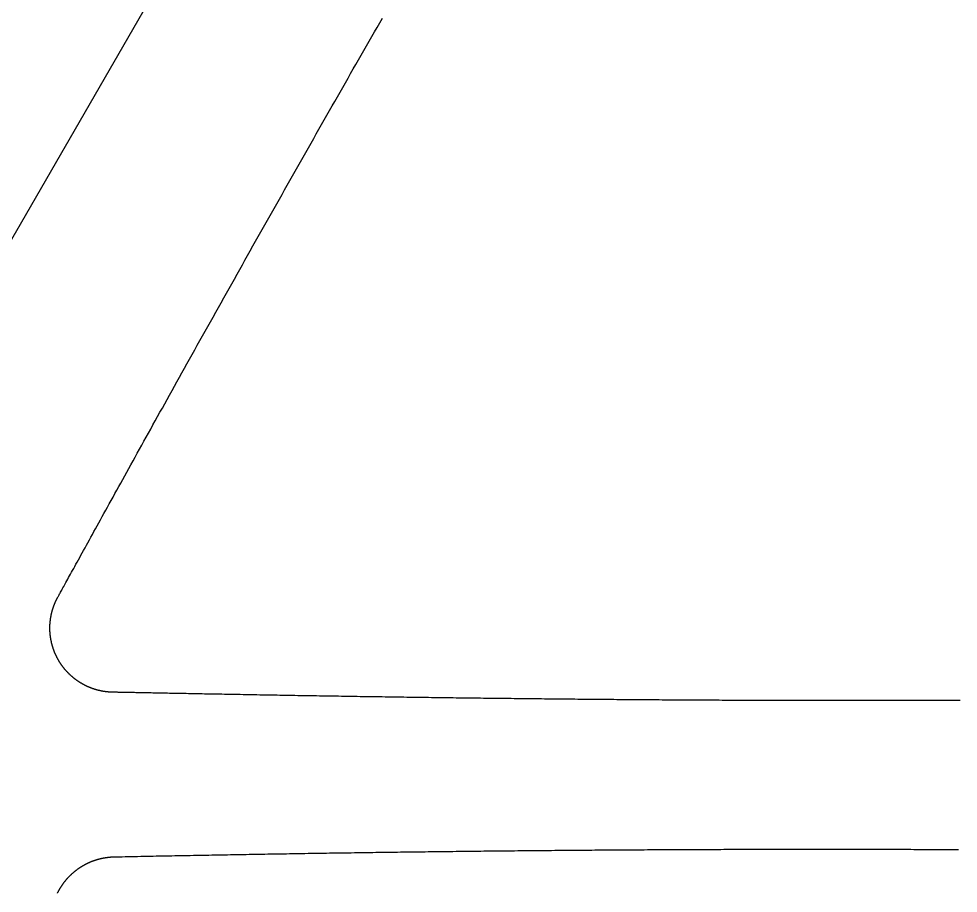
# Model space of a CAD drawing. Extents: x -3 to 136, y 0 to 121.
# Drawn here: x 18.81 to 35.45, y 29.76 to 45.25 of the extents above; entities that cross this region are included whole.
import ezdxf

# ---------------------------------------------------------------- set-up
doc = ezdxf.new("R2010")
doc.units = 0
doc.layers.get('0').update_dxf_attribs({"linetype": 'CONTINUOUS'})

msp = doc.modelspace()

# ---------------------------------------------------------------- linework, layer by layer
msp.add_lwpolyline([(69.26408, 119.9689, 0.57735027), (64.06792, 119.9689), (-2.59808, 4.5, 0.57735027), (0, 0), (133.332, 0, 0.57735027), (135.93008, 4.5)], format="xyb", close=True)
for points in [[(19.5003, 35.0056, 0), (19.5049, 35.0138, 0), (19.5102, 35.0234, 0), (19.5162, 35.0342, 0), (19.5229, 35.0464, 0), (19.5304, 35.0599, 0), (19.5385, 35.0746, 0), (19.5474, 35.0907, 0), (19.5569, 35.108, 0), (19.5672, 35.1266, 0), (19.5781, 35.1465, 0), (19.5897, 35.1675, 0), (19.602, 35.1898, 0), (19.615, 35.2134, 0), (19.6286, 35.2381, 0), (19.6429, 35.264, 0), (19.6578, 35.2911, 0), (19.6733, 35.3194, 0), (19.6895, 35.3488, 0), (19.7064, 35.3794, 0), (19.7238, 35.4111, 0), (19.7419, 35.4439, 0), (19.7606, 35.4779, 0), (19.7799, 35.513, 0), (19.7998, 35.5491, 0), (19.8203, 35.5864, 0), (19.8414, 35.6247, 0), (19.8631, 35.6641, 0), (19.8854, 35.7045, 0), (19.9082, 35.746, 0), (19.9316, 35.7884, 0), (19.9556, 35.8319, 0), (19.9801, 35.8765, 0), (20.0052, 35.922, 0), (20.0308, 35.9684, 0), (20.0569, 36.0159, 0), (20.0836, 36.0643, 0), (20.1108, 36.1137, 0), (20.1386, 36.164, 0), (20.1668, 36.2152, 0), (20.1956, 36.2674, 0), (20.2249, 36.3204, 0), (20.2546, 36.3744, 0), (20.2849, 36.4292, 0), (20.3156, 36.4849, 0), (20.3469, 36.5415, 0), (20.3786, 36.5989, 0), (20.4107, 36.6571, 0), (20.4434, 36.7162, 0), (20.4765, 36.7761, 0), (20.51, 36.8368, 0), (20.544, 36.8982, 0), (20.5784, 36.9605, 0), (20.6133, 37.0236, 0), (20.6486, 37.0874, 0), (20.6843, 37.1519, 0), (20.7204, 37.2172, 0), (20.757, 37.2832, 0), (20.7939, 37.3499, 0), (20.8312, 37.4174, 0), (20.869, 37.4855, 0), (20.9071, 37.5543, 0), (20.9456, 37.6238, 0), (20.9845, 37.6939, 0), (21.0237, 37.7647, 0), (21.0634, 37.8362, 0), (21.1033, 37.9082, 0), (21.1437, 37.9809, 0), (21.1843, 38.0542, 0), (21.2253, 38.128, 0), (21.2667, 38.2025, 0), (21.3084, 38.2775, 0), (21.3504, 38.3531, 0), (21.3927, 38.4292, 0), (21.4353, 38.5059, 0), (21.4783, 38.5831, 0), (21.5215, 38.6608, 0), (21.565, 38.739, 0), (21.6088, 38.8177, 0), (21.6529, 38.8969, 0), (21.6973, 38.9765, 0), (21.742, 39.0567, 0), (21.7869, 39.1372, 0), (21.832, 39.2182, 0), (21.8775, 39.2997, 0), (21.9231, 39.3815, 0), (21.9691, 39.4638, 0), (22.0152, 39.5464, 0), (22.0616, 39.6295, 0), (22.1082, 39.7129, 0), (22.155, 39.7966, 0), (22.202, 39.8807, 0), (22.2493, 39.9651, 0), (22.2965, 40.0495, 0), (22.3437, 40.1339, 0), (22.3909, 40.2181, 0), (22.438, 40.3023, 0), (22.4852, 40.3863, 0), (22.5323, 40.4704, 0), (22.5793, 40.5543, 0), (22.6264, 40.6382, 0), (22.6735, 40.722, 0), (22.7205, 40.8057, 0), (22.7675, 40.8894, 0), (22.8145, 40.973, 0), (22.8614, 41.0565, 0), (22.9084, 41.14, 0), (22.9553, 41.2234, 0), (23.0022, 41.3067, 0), (23.0491, 41.39, 0), (23.096, 41.4733, 0), (23.1429, 41.5564, 0), (23.1898, 41.6395, 0), (23.2366, 41.7226, 0), (23.2834, 41.8056, 0), (23.3303, 41.8886, 0), (23.3771, 41.9715, 0), (23.4239, 42.0543, 0), (23.4707, 42.1371, 0), (23.5175, 42.2199, 0), (23.5643, 42.3026, 0), (23.6111, 42.3852, 0), (23.6578, 42.4679, 0), (23.7046, 42.5504, 0), (23.7514, 42.633, 0), (23.7981, 42.7155, 0), (23.8449, 42.7979, 0), (23.8916, 42.8803, 0), (23.9384, 42.9627, 0), (23.9851, 43.0451, 0), (24.0319, 43.1274, 0), (24.0786, 43.2096, 0), (24.1254, 43.2919, 0), (24.1721, 43.3741, 0), (24.2189, 43.4563, 0), (24.2657, 43.5384, 0), (24.3124, 43.6206, 0), (24.3592, 43.7027, 0), (24.406, 43.7847, 0), (24.4528, 43.8668, 0), (24.4996, 43.9488, 0), (24.5464, 44.0308, 0), (24.5932, 44.1128, 0), (24.64, 44.1948, 0), (24.6868, 44.2768, 0), (24.7337, 44.3587, 0), (24.7805, 44.4406, 0), (24.8274, 44.5225, 0), (24.8742, 44.6044, 0), (24.9211, 44.6863, 0), (24.968, 44.7682, 0), (25.015, 44.8501, 0), (25.0619, 44.9319, 0), (25.1088, 45.0138, 0), (25.1558, 45.0956, 0), (25.2028, 45.1775, 0), (25.2498, 45.2593, 0)], [(20.474, 33.3192, 0), (20.4687, 33.3193, 0), (20.4635, 33.3194, 0), (20.4582, 33.3196, 0), (20.453, 33.3197, 0), (20.4477, 33.3199, 0), (20.4425, 33.3201, 0), (20.4373, 33.3204, 0), (20.432, 33.3206, 0), (20.4268, 33.3209, 0), (20.4216, 33.3212, 0), (20.4163, 33.3216, 0), (20.4111, 33.3219, 0), (20.4059, 33.3223, 0), (20.4007, 33.3227, 0), (20.3954, 33.3231, 0), (20.3902, 33.3236, 0), (20.385, 33.3241, 0), (20.3798, 33.3246, 0), (20.3746, 33.3251, 0), (20.3694, 33.3257, 0), (20.3642, 33.3263, 0), (20.359, 33.3269, 0), (20.3538, 33.3275, 0), (20.3486, 33.3281, 0), (20.3434, 33.3288, 0), (20.3382, 33.3295, 0), (20.333, 33.3302, 0), (20.3278, 33.331, 0), (20.3226, 33.3318, 0), (20.3174, 33.3326, 0), (20.3123, 33.3334, 0), (20.3071, 33.3342, 0), (20.3019, 33.3351, 0), (20.2968, 33.336, 0), (20.2916, 33.3369, 0), (20.2865, 33.3378, 0), (20.2813, 33.3388, 0), (20.2762, 33.3398, 0), (20.271, 33.3408, 0), (20.2659, 33.3418, 0), (20.2608, 33.3429, 0), (20.2556, 33.344, 0), (20.2505, 33.3451, 0), (20.2454, 33.3462, 0), (20.2403, 33.3474, 0), (20.2352, 33.3486, 0), (20.2301, 33.3498, 0), (20.225, 33.351, 0), (20.2199, 33.3522, 0), (20.2148, 33.3535, 0), (20.2097, 33.3548, 0), (20.2046, 33.3561, 0), (20.1996, 33.3575, 0), (20.1945, 33.3588, 0), (20.1895, 33.3602, 0), (20.1844, 33.3617, 0), (20.1794, 33.3631, 0), (20.1743, 33.3646, 0), (20.1693, 33.366, 0), (20.1643, 33.3676, 0), (20.1593, 33.3691, 0), (20.1542, 33.3706, 0), (20.1492, 33.3722, 0), (20.1443, 33.3738, 0), (20.1393, 33.3754, 0), (20.1343, 33.3771, 0), (20.1293, 33.3788, 0), (20.1244, 33.3805, 0), (20.1194, 33.3822, 0), (20.1145, 33.3839, 0), (20.1095, 33.3857, 0), (20.1046, 33.3875, 0), (20.0997, 33.3893, 0), (20.0948, 33.3911, 0), (20.0899, 33.393, 0), (20.085, 33.3948, 0), (20.0801, 33.3967, 0), (20.0753, 33.3986, 0), (20.0704, 33.4006, 0), (20.0655, 33.4026, 0), (20.0607, 33.4045, 0), (20.0559, 33.4066, 0), (20.051, 33.4086, 0), (20.0462, 33.4106, 0), (20.0414, 33.4127, 0), (20.0366, 33.4148, 0), (20.0318, 33.4169, 0), (20.027, 33.4191, 0), (20.0223, 33.4212, 0), (20.0175, 33.4234, 0), (20.0128, 33.4256, 0), (20.008, 33.4279, 0), (20.0033, 33.4301, 0), (19.9986, 33.4324, 0), (19.9939, 33.4347, 0), (19.9892, 33.437, 0), (19.9845, 33.4394, 0), (19.9798, 33.4417, 0), (19.9751, 33.4441, 0), (19.9705, 33.4465, 0), (19.9658, 33.449, 0), (19.9612, 33.4514, 0), (19.9566, 33.4539, 0), (19.952, 33.4564, 0), (19.9474, 33.4589, 0), (19.9428, 33.4614, 0), (19.9382, 33.464, 0), (19.9336, 33.4666, 0), (19.9291, 33.4692, 0), (19.9245, 33.4718, 0), (19.92, 33.4744, 0), (19.9155, 33.4771, 0), (19.911, 33.4798, 0), (19.9065, 33.4825, 0), (19.902, 33.4852, 0), (19.8975, 33.4879, 0), (19.8931, 33.4907, 0), (19.8886, 33.4935, 0), (19.8842, 33.4963, 0), (19.8798, 33.4991, 0), (19.8754, 33.502, 0), (19.871, 33.5048, 0), (19.8666, 33.5077, 0), (19.8623, 33.5106, 0), (19.858, 33.5135, 0), (19.8536, 33.5165, 0), (19.8493, 33.5195, 0), (19.845, 33.5224, 0), (19.8407, 33.5254, 0), (19.8365, 33.5285, 0), (19.8322, 33.5315, 0), (19.828, 33.5346, 0), (19.8237, 33.5376, 0), (19.8195, 33.5407, 0), (19.8153, 33.5438, 0), (19.8111, 33.547, 0), (19.807, 33.5501, 0), (19.8028, 33.5533, 0), (19.7987, 33.5565, 0), (19.7946, 33.5597, 0), (19.7905, 33.5629, 0), (19.7864, 33.5662, 0), (19.7823, 33.5695, 0), (19.7782, 33.5727, 0), (19.7742, 33.576, 0), (19.7701, 33.5794, 0), (19.7661, 33.5827, 0), (19.7621, 33.5861, 0), (19.7581, 33.5894, 0), (19.7542, 33.5928, 0), (19.7502, 33.5963, 0), (19.7463, 33.5997, 0), (19.7424, 33.6031, 0), (19.7384, 33.6066, 0), (19.7346, 33.6101, 0), (19.7307, 33.6136, 0), (19.7268, 33.6171, 0), (19.723, 33.6207, 0), (19.7192, 33.6242, 0), (19.7153, 33.6278, 0), (19.7116, 33.6314, 0), (19.7078, 33.635, 0), (19.704, 33.6386, 0), (19.7003, 33.6423, 0), (19.6965, 33.6459, 0), (19.6928, 33.6496, 0), (19.6891, 33.6533, 0), (19.6855, 33.657, 0), (19.6818, 33.6608, 0), (19.6781, 33.6645, 0), (19.6745, 33.6683, 0), (19.6709, 33.672, 0), (19.6673, 33.6758, 0), (19.6637, 33.6797, 0), (19.6602, 33.6835, 0), (19.6566, 33.6873, 0), (19.6531, 33.6912, 0), (19.6496, 33.6951, 0), (19.6461, 33.699, 0), (19.6426, 33.7029, 0), (19.6392, 33.7068, 0), (19.6358, 33.7108, 0), (19.6323, 33.7148, 0), (19.6289, 33.7187, 0), (19.6255, 33.7227, 0), (19.6222, 33.7268, 0), (19.6188, 33.7308, 0), (19.6155, 33.7348, 0), (19.6122, 33.7389, 0), (19.6089, 33.743, 0), (19.6056, 33.7471, 0), (19.6024, 33.7512, 0), (19.5991, 33.7553, 0), (19.5959, 33.7595, 0), (19.5927, 33.7636, 0), (19.5895, 33.7678, 0), (19.5864, 33.772, 0), (19.5832, 33.7762, 0), (19.5801, 33.7804, 0), (19.577, 33.7846, 0), (19.5739, 33.7888, 0), (19.5708, 33.7931, 0), (19.5678, 33.7974, 0), (19.5648, 33.8016, 0), (19.5618, 33.8059, 0), (19.5588, 33.8102, 0), (19.5558, 33.8146, 0), (19.5529, 33.8189, 0), (19.55, 33.8232, 0), (19.5471, 33.8276, 0), (19.5442, 33.832, 0), (19.5413, 33.8363, 0), (19.5385, 33.8407, 0), (19.5357, 33.8451, 0), (19.5329, 33.8496, 0), (19.5301, 33.854, 0), (19.5273, 33.8584, 0), (19.5246, 33.8629, 0), (19.5219, 33.8674, 0), (19.5192, 33.8718, 0), (19.5165, 33.8763, 0), (19.5139, 33.8808, 0), (19.5112, 33.8854, 0), (19.5086, 33.8899, 0), (19.506, 33.8944, 0), (19.5035, 33.899, 0), (19.5009, 33.9035, 0), (19.4984, 33.9081, 0), (19.4959, 33.9127, 0), (19.4934, 33.9173, 0), (19.4909, 33.9219, 0), (19.4885, 33.9265, 0), (19.4861, 33.9311, 0), (19.4837, 33.9358, 0), (19.4813, 33.9404, 0), (19.4789, 33.9451, 0), (19.4766, 33.9498, 0), (19.4743, 33.9545, 0), (19.472, 33.9592, 0), (19.4697, 33.9639, 0), (19.4675, 33.9686, 0), (19.4653, 33.9733, 0), (19.463, 33.978, 0), (19.4609, 33.9828, 0), (19.4587, 33.9875, 0), (19.4566, 33.9923, 0), (19.4544, 33.9971, 0), (19.4523, 34.0019, 0), (19.4503, 34.0067, 0), (19.4482, 34.0115, 0), (19.4462, 34.0163, 0), (19.4442, 34.0211, 0), (19.4422, 34.0259, 0), (19.4402, 34.0308, 0), (19.4383, 34.0356, 0), (19.4364, 34.0405, 0), (19.4345, 34.0454, 0), (19.4326, 34.0503, 0), (19.4307, 34.0552, 0), (19.4289, 34.0601, 0), (19.4271, 34.065, 0), (19.4253, 34.0699, 0), (19.4235, 34.0748, 0), (19.4218, 34.0797, 0), (19.4201, 34.0847, 0), (19.4184, 34.0896, 0), (19.4167, 34.0946, 0), (19.415, 34.0996, 0), (19.4134, 34.1045, 0), (19.4118, 34.1095, 0), (19.4102, 34.1145, 0), (19.4087, 34.1195, 0), (19.4071, 34.1245, 0), (19.4056, 34.1296, 0), (19.4041, 34.1346, 0), (19.4026, 34.1396, 0), (19.4012, 34.1447, 0), (19.3998, 34.1497, 0), (19.3984, 34.1548, 0), (19.397, 34.1598, 0), (19.3956, 34.1649, 0), (19.3943, 34.17, 0), (19.393, 34.175, 0), (19.3917, 34.1801, 0), (19.3904, 34.1852, 0), (19.3892, 34.1903, 0), (19.388, 34.1954, 0), (19.3868, 34.2005, 0), (19.3856, 34.2056, 0), (19.3845, 34.2107, 0), (19.3834, 34.2158, 0), (19.3823, 34.221, 0), (19.3812, 34.2261, 0), (19.3802, 34.2312, 0), (19.3791, 34.2364, 0), (19.3781, 34.2415, 0), (19.3772, 34.2466, 0), (19.3762, 34.2518, 0), (19.3753, 34.2569, 0), (19.3744, 34.2621, 0), (19.3735, 34.2672, 0), (19.3726, 34.2724, 0), (19.3718, 34.2775, 0), (19.371, 34.2827, 0), (19.3702, 34.2879, 0), (19.3695, 34.2931, 0), (19.3687, 34.2982, 0), (19.368, 34.3034, 0), (19.3673, 34.3086, 0), (19.3666, 34.3138, 0), (19.366, 34.319, 0), (19.3654, 34.3241, 0), (19.3648, 34.3293, 0), (19.3642, 34.3345, 0), (19.3637, 34.3397, 0), (19.3632, 34.3449, 0), (19.3627, 34.3501, 0), (19.3622, 34.3553, 0), (19.3617, 34.3605, 0), (19.3613, 34.3657, 0), (19.3609, 34.3709, 0), (19.3605, 34.3762, 0), (19.3602, 34.3814, 0), (19.3598, 34.3866, 0), (19.3595, 34.3918, 0), (19.3592, 34.397, 0), (19.359, 34.4022, 0), (19.3587, 34.4074, 0), (19.3585, 34.4127, 0), (19.3583, 34.4179, 0), (19.3582, 34.4231, 0), (19.358, 34.4283, 0), (19.3579, 34.4336, 0), (19.3578, 34.4388, 0), (19.3578, 34.444, 0), (19.3577, 34.4492, 0), (19.3577, 34.4545, 0), (19.3577, 34.4597, 0), (19.3577, 34.4649, 0), (19.3578, 34.4701, 0), (19.3579, 34.4754, 0), (19.358, 34.4806, 0), (19.3581, 34.4858, 0), (19.3583, 34.4911, 0), (19.3584, 34.4963, 0), (19.3586, 34.5015, 0), (19.3589, 34.5067, 0), (19.3591, 34.512, 0), (19.3594, 34.5172, 0), (19.3597, 34.5224, 0), (19.36, 34.5276, 0), (19.3603, 34.5329, 0), (19.3607, 34.5381, 0), (19.3611, 34.5433, 0), (19.3615, 34.5485, 0), (19.3619, 34.5538, 0), (19.3624, 34.559, 0), (19.3629, 34.5642, 0), (19.3634, 34.5694, 0), (19.3639, 34.5746, 0), (19.3645, 34.5798, 0), (19.3651, 34.5851, 0), (19.3657, 34.5903, 0), (19.3663, 34.5955, 0), (19.367, 34.6007, 0), (19.3677, 34.6059, 0), (19.3684, 34.6111, 0), (19.3691, 34.6163, 0), (19.3699, 34.6215, 0), (19.3706, 34.6266, 0), (19.3714, 34.6318, 0), (19.3723, 34.637, 0), (19.3731, 34.6422, 0), (19.374, 34.6473, 0), (19.3749, 34.6525, 0), (19.3758, 34.6576, 0), (19.3768, 34.6628, 0), (19.3777, 34.6679, 0), (19.3787, 34.6731, 0), (19.3797, 34.6782, 0), (19.3808, 34.6833, 0), (19.3818, 34.6884, 0), (19.3829, 34.6936, 0), (19.384, 34.6987, 0), (19.3852, 34.7038, 0), (19.3863, 34.7089, 0), (19.3875, 34.714, 0), (19.3887, 34.7191, 0), (19.3899, 34.7241, 0), (19.3912, 34.7292, 0), (19.3924, 34.7343, 0), (19.3937, 34.7393, 0), (19.3951, 34.7444, 0), (19.3964, 34.7495, 0), (19.3978, 34.7545, 0), (19.3992, 34.7595, 0), (19.4006, 34.7646, 0), (19.402, 34.7696, 0), (19.4035, 34.7746, 0), (19.4049, 34.7796, 0), (19.4065, 34.7846, 0), (19.408, 34.7896, 0), (19.4095, 34.7946, 0), (19.4111, 34.7996, 0), (19.4127, 34.8045, 0), (19.4143, 34.8095, 0), (19.416, 34.8145, 0), (19.4176, 34.8194, 0), (19.4193, 34.8244, 0), (19.421, 34.8293, 0), (19.4228, 34.8342, 0), (19.4245, 34.8391, 0), (19.4263, 34.844, 0), (19.4281, 34.8489, 0), (19.43, 34.8538, 0), (19.4318, 34.8587, 0), (19.4337, 34.8636, 0), (19.4356, 34.8685, 0), (19.4375, 34.8733, 0), (19.4394, 34.8782, 0), (19.4414, 34.883, 0), (19.4434, 34.8879, 0), (19.4454, 34.8927, 0), (19.4474, 34.8975, 0), (19.4495, 34.9023, 0), (19.4515, 34.9071, 0), (19.4536, 34.9119, 0), (19.4558, 34.9167, 0), (19.4579, 34.9214, 0), (19.4601, 34.9262, 0), (19.4623, 34.931, 0), (19.4645, 34.9357, 0), (19.4667, 34.9404, 0), (19.469, 34.9452, 0), (19.4712, 34.9499, 0), (19.4735, 34.9546, 0), (19.4759, 34.9593, 0), (19.4782, 34.9639, 0), (19.4806, 34.9686, 0), (19.483, 34.9733, 0), (19.4854, 34.9779, 0), (19.4878, 34.9826, 0), (19.4903, 34.9872, 0), (19.4927, 34.9918, 0), (19.4952, 34.9964, 0), (19.4978, 35.001, 0), (19.5003, 35.0056, 0)], [(35.4843, 33.1732, 0), (35.4304, 33.173, 0), (35.3766, 33.1729, 0), (35.3227, 33.1727, 0), (35.2689, 33.1725, 0), (35.2151, 33.1724, 0), (35.1613, 33.1722, 0), (35.1076, 33.1721, 0), (35.0538, 33.172, 0), (35.0001, 33.1718, 0), (34.9464, 33.1717, 0), (34.8927, 33.1716, 0), (34.839, 33.1715, 0), (34.7854, 33.1714, 0), (34.7317, 33.1713, 0), (34.6781, 33.1712, 0), (34.6245, 33.1711, 0), (34.5709, 33.171, 0), (34.5174, 33.1709, 0), (34.4638, 33.1708, 0), (34.4103, 33.1707, 0), (34.3567, 33.1707, 0), (34.3032, 33.1706, 0), (34.2497, 33.1706, 0), (34.1962, 33.1705, 0), (34.1428, 33.1705, 0), (34.0893, 33.1704, 0), (34.0359, 33.1704, 0), (33.9824, 33.1704, 0), (33.929, 33.1703, 0), (33.8756, 33.1703, 0), (33.8222, 33.1703, 0), (33.7688, 33.1703, 0), (33.7155, 33.1703, 0), (33.6621, 33.1703, 0), (33.6087, 33.1703, 0), (33.5554, 33.1703, 0), (33.5021, 33.1703, 0), (33.4488, 33.1703, 0), (33.3955, 33.1704, 0), (33.3422, 33.1704, 0), (33.2889, 33.1705, 0), (33.2356, 33.1705, 0), (33.1823, 33.1705, 0), (33.1291, 33.1706, 0), (33.0758, 33.1707, 0), (33.0226, 33.1707, 0), (32.9693, 33.1708, 0), (32.9161, 33.1709, 0), (32.8629, 33.171, 0), (32.8097, 33.171, 0), (32.7565, 33.1711, 0), (32.7033, 33.1712, 0), (32.6501, 33.1713, 0), (32.5969, 33.1715, 0), (32.5437, 33.1716, 0), (32.4905, 33.1717, 0), (32.4373, 33.1718, 0), (32.3842, 33.1719, 0), (32.331, 33.1721, 0), (32.2778, 33.1722, 0), (32.2247, 33.1724, 0), (32.1715, 33.1725, 0), (32.1184, 33.1727, 0), (32.0652, 33.1728, 0), (32.0121, 33.173, 0), (31.9589, 33.1732, 0), (31.9058, 33.1733, 0), (31.8527, 33.1735, 0), (31.7995, 33.1737, 0), (31.7464, 33.1739, 0), (31.6933, 33.1741, 0), (31.6401, 33.1743, 0), (31.587, 33.1745, 0), (31.5339, 33.1747, 0), (31.4807, 33.175, 0), (31.4276, 33.1752, 0), (31.3745, 33.1754, 0), (31.3213, 33.1756, 0), (31.2682, 33.1759, 0), (31.2151, 33.1761, 0), (31.1619, 33.1764, 0), (31.1088, 33.1766, 0), (31.0556, 33.1769, 0), (31.0025, 33.1772, 0), (30.9493, 33.1774, 0), (30.8962, 33.1777, 0), (30.843, 33.178, 0), (30.7899, 33.1783, 0), (30.7367, 33.1786, 0), (30.6836, 33.1789, 0), (30.6304, 33.1792, 0), (30.5772, 33.1795, 0), (30.524, 33.1798, 0), (30.4708, 33.1801, 0), (30.4177, 33.1804, 0), (30.3645, 33.1808, 0), (30.3113, 33.1811, 0), (30.258, 33.1814, 0), (30.2048, 33.1818, 0), (30.1516, 33.1821, 0), (30.0984, 33.1825, 0), (30.0451, 33.1828, 0), (29.9919, 33.1832, 0), (29.9386, 33.1836, 0), (29.8854, 33.1839, 0), (29.8321, 33.1843, 0), (29.7788, 33.1847, 0), (29.7255, 33.1851, 0), (29.6722, 33.1855, 0), (29.6189, 33.1859, 0), (29.5656, 33.1863, 0), (29.5123, 33.1867, 0), (29.4589, 33.1871, 0), (29.4056, 33.1875, 0), (29.3522, 33.188, 0), (29.2989, 33.1884, 0), (29.2455, 33.1888, 0), (29.1921, 33.1893, 0), (29.1387, 33.1897, 0), (29.0853, 33.1902, 0), (29.0318, 33.1906, 0), (28.9784, 33.1911, 0), (28.9249, 33.1916, 0), (28.8714, 33.192, 0), (28.818, 33.1925, 0), (28.7645, 33.193, 0), (28.7109, 33.1935, 0), (28.6574, 33.194, 0), (28.6039, 33.1945, 0), (28.5503, 33.195, 0), (28.4967, 33.1955, 0), (28.4431, 33.196, 0), (28.3895, 33.1965, 0), (28.3359, 33.197, 0), (28.2823, 33.1976, 0), (28.2286, 33.1981, 0), (28.1749, 33.1986, 0), (28.1212, 33.1992, 0), (28.0675, 33.1997, 0), (28.0138, 33.2003, 0), (27.96, 33.2008, 0), (27.9063, 33.2014, 0), (27.8525, 33.202, 0), (27.7987, 33.2025, 0), (27.7449, 33.2031, 0), (27.691, 33.2037, 0), (27.6372, 33.2043, 0), (27.5833, 33.2049, 0), (27.5294, 33.2055, 0), (27.4754, 33.2061, 0), (27.4215, 33.2067, 0), (27.3675, 33.2073, 0), (27.3135, 33.2079, 0), (27.2595, 33.2085, 0), (27.2055, 33.2092, 0), (27.1514, 33.2098, 0), (27.0974, 33.2104, 0), (27.0433, 33.2111, 0), (26.9891, 33.2117, 0), (26.935, 33.2124, 0), (26.8808, 33.213, 0), (26.8266, 33.2137, 0), (26.7724, 33.2144, 0), (26.7182, 33.2151, 0), (26.6639, 33.2157, 0), (26.6096, 33.2164, 0), (26.5553, 33.2171, 0), (26.5009, 33.2178, 0), (26.4465, 33.2185, 0), (26.3921, 33.2192, 0), (26.3377, 33.2199, 0), (26.2833, 33.2206, 0), (26.2288, 33.2213, 0), (26.1743, 33.2221, 0), (26.1197, 33.2228, 0), (26.0652, 33.2235, 0), (26.0106, 33.2243, 0), (25.956, 33.225, 0), (25.9013, 33.2258, 0), (25.8466, 33.2265, 0), (25.7919, 33.2273, 0), (25.7372, 33.228, 0), (25.6824, 33.2288, 0), (25.6276, 33.2296, 0), (25.5728, 33.2303, 0), (25.5179, 33.2311, 0), (25.463, 33.2319, 0), (25.4081, 33.2327, 0), (25.3532, 33.2335, 0), (25.2982, 33.2343, 0), (25.2432, 33.2351, 0), (25.1881, 33.2359, 0), (25.133, 33.2367, 0), (25.0779, 33.2376, 0), (25.0228, 33.2384, 0), (24.9676, 33.2392, 0), (24.9124, 33.2401, 0), (24.8571, 33.2409, 0), (24.8018, 33.2417, 0), (24.7465, 33.2426, 0), (24.6911, 33.2435, 0), (24.6358, 33.2443, 0), (24.5803, 33.2452, 0), (24.5249, 33.2461, 0), (24.4694, 33.2469, 0), (24.4138, 33.2478, 0), (24.3583, 33.2487, 0), (24.3027, 33.2496, 0), (24.247, 33.2505, 0), (24.1913, 33.2514, 0), (24.1357, 33.2523, 0), (24.0803, 33.2532, 0), (24.0251, 33.2541, 0), (23.9701, 33.255, 0), (23.9154, 33.2559, 0), (23.8609, 33.2568, 0), (23.8066, 33.2577, 0), (23.7526, 33.2586, 0), (23.6989, 33.2595, 0), (23.6454, 33.2604, 0), (23.5921, 33.2613, 0), (23.5391, 33.2622, 0), (23.4864, 33.2631, 0), (23.434, 33.264, 0), (23.3818, 33.2649, 0), (23.3299, 33.2658, 0), (23.2784, 33.2667, 0), (23.2271, 33.2676, 0), (23.1761, 33.2685, 0), (23.1254, 33.2694, 0), (23.0751, 33.2703, 0), (23.025, 33.2712, 0), (22.9753, 33.272, 0), (22.9259, 33.2729, 0), (22.8768, 33.2738, 0), (22.8281, 33.2747, 0), (22.7797, 33.2755, 0), (22.7317, 33.2764, 0), (22.684, 33.2773, 0), (22.6366, 33.2781, 0), (22.5897, 33.279, 0), (22.543, 33.2798, 0), (22.4968, 33.2807, 0), (22.451, 33.2815, 0), (22.4055, 33.2823, 0), (22.3604, 33.2832, 0), (22.3157, 33.284, 0), (22.2714, 33.2848, 0), (22.2275, 33.2856, 0), (22.184, 33.2864, 0), (22.1409, 33.2872, 0), (22.0983, 33.288, 0), (22.056, 33.2888, 0), (22.0142, 33.2896, 0), (21.9729, 33.2904, 0), (21.9319, 33.2912, 0), (21.8914, 33.2919, 0), (21.8514, 33.2927, 0), (21.8118, 33.2934, 0), (21.7726, 33.2942, 0), (21.734, 33.2949, 0), (21.6958, 33.2956, 0), (21.658, 33.2964, 0), (21.6208, 33.2971, 0), (21.584, 33.2978, 0), (21.5477, 33.2985, 0), (21.5119, 33.2992, 0), (21.4767, 33.2999, 0), (21.4419, 33.3005, 0), (21.4076, 33.3012, 0), (21.3738, 33.3018, 0), (21.3406, 33.3025, 0), (21.3079, 33.3031, 0), (21.2757, 33.3038, 0), (21.244, 33.3044, 0), (21.2129, 33.305, 0), (21.1823, 33.3056, 0), (21.1523, 33.3062, 0), (21.1228, 33.3067, 0), (21.0939, 33.3073, 0), (21.0656, 33.3079, 0), (21.0378, 33.3084, 0), (21.0106, 33.3089, 0), (20.984, 33.3095, 0), (20.958, 33.31, 0), (20.9325, 33.3105, 0), (20.9077, 33.311, 0), (20.8834, 33.3114, 0), (20.8598, 33.3119, 0), (20.8367, 33.3123, 0), (20.8143, 33.3128, 0), (20.7925, 33.3132, 0), (20.7713, 33.3136, 0), (20.7508, 33.314, 0), (20.7309, 33.3144, 0), (20.7116, 33.3148, 0), (20.693, 33.3152, 0), (20.675, 33.3155, 0), (20.6577, 33.3158, 0), (20.641, 33.3162, 0), (20.6251, 33.3165, 0), (20.6097, 33.3168, 0), (20.5951, 33.317, 0), (20.5811, 33.3173, 0), (20.5679, 33.3176, 0), (20.5553, 33.3178, 0), (20.5434, 33.318, 0), (20.5322, 33.3182, 0), (20.5217, 33.3184, 0), (20.5119, 33.3186, 0), (20.5029, 33.3187, 0), (20.4946, 33.3189, 0), (20.487, 33.319, 0), (20.4801, 33.3191, 0), (20.474, 33.3192, 0)], [(20.4976, 30.4041, 0), (20.532, 30.4048, 0), (20.5803, 30.4058, 0), (20.6362, 30.4069, 0), (20.6912, 30.408, 0), (20.7459, 30.4091, 0), (20.8012, 30.4102, 0), (20.8564, 30.4113, 0), (20.9115, 30.4124, 0), (20.9665, 30.4135, 0), (21.0214, 30.4146, 0), (21.0763, 30.4157, 0), (21.1311, 30.4167, 0), (21.186, 30.4178, 0), (21.2409, 30.4189, 0), (21.2958, 30.4199, 0), (21.3508, 30.421, 0), (21.4059, 30.4221, 0), (21.4609, 30.4231, 0), (21.5159, 30.4242, 0), (21.5708, 30.4252, 0), (21.6258, 30.4263, 0), (21.6808, 30.4273, 0), (21.7357, 30.4283, 0), (21.7907, 30.4294, 0), (21.8456, 30.4304, 0), (21.9005, 30.4314, 0), (21.9554, 30.4324, 0), (22.0103, 30.4334, 0), (22.0652, 30.4344, 0), (22.1201, 30.4354, 0), (22.175, 30.4364, 0), (22.2299, 30.4374, 0), (22.2848, 30.4384, 0), (22.3397, 30.4394, 0), (22.3946, 30.4404, 0), (22.4495, 30.4414, 0), (22.5044, 30.4424, 0), (22.5593, 30.4433, 0), (22.6141, 30.4443, 0), (22.669, 30.4453, 0), (22.7239, 30.4462, 0), (22.7788, 30.4472, 0), (22.8337, 30.4481, 0), (22.8886, 30.4491, 0), (22.9436, 30.45, 0), (22.9985, 30.451, 0), (23.0534, 30.4519, 0), (23.1083, 30.4528, 0), (23.1633, 30.4538, 0), (23.2182, 30.4547, 0), (23.2732, 30.4556, 0), (23.3281, 30.4565, 0), (23.383, 30.4574, 0), (23.4379, 30.4583, 0), (23.4928, 30.4592, 0), (23.5477, 30.4601, 0), (23.6026, 30.461, 0), (23.6574, 30.4619, 0), (23.7123, 30.4628, 0), (23.7671, 30.4636, 0), (23.8219, 30.4645, 0), (23.8767, 30.4654, 0), (23.9315, 30.4662, 0), (23.9863, 30.4671, 0), (24.0411, 30.468, 0), (24.0959, 30.4688, 0), (24.1506, 30.4697, 0), (24.2054, 30.4705, 0), (24.2601, 30.4713, 0), (24.3148, 30.4722, 0), (24.3696, 30.473, 0), (24.4243, 30.4738, 0), (24.479, 30.4746, 0), (24.5337, 30.4754, 0), (24.5884, 30.4762, 0), (24.643, 30.477, 0), (24.6977, 30.4778, 0), (24.7524, 30.4786, 0), (24.807, 30.4794, 0), (24.8617, 30.4802, 0), (24.9164, 30.481, 0), (24.971, 30.4817, 0), (25.0256, 30.4825, 0), (25.0803, 30.4833, 0), (25.1349, 30.484, 0), (25.1895, 30.4848, 0), (25.2441, 30.4855, 0), (25.2987, 30.4863, 0), (25.3533, 30.487, 0), (25.408, 30.4878, 0), (25.4626, 30.4885, 0), (25.5171, 30.4892, 0), (25.5717, 30.4899, 0), (25.6263, 30.4906, 0), (25.6809, 30.4914, 0), (25.7355, 30.4921, 0), (25.7901, 30.4928, 0), (25.8447, 30.4935, 0), (25.8992, 30.4941, 0), (25.9538, 30.4948, 0), (26.0084, 30.4955, 0), (26.063, 30.4962, 0), (26.1175, 30.4969, 0), (26.1721, 30.4975, 0), (26.2267, 30.4982, 0), (26.2813, 30.4988, 0), (26.3358, 30.4995, 0), (26.3904, 30.5001, 0), (26.445, 30.5008, 0), (26.4995, 30.5014, 0), (26.5541, 30.502, 0), (26.6087, 30.5027, 0), (26.6633, 30.5033, 0), (26.7179, 30.5039, 0), (26.7724, 30.5045, 0), (26.827, 30.5051, 0), (26.8816, 30.5057, 0), (26.9362, 30.5063, 0), (26.9908, 30.5069, 0), (27.0454, 30.5075, 0), (27.1, 30.5081, 0), (27.1546, 30.5087, 0), (27.2092, 30.5092, 0), (27.2638, 30.5098, 0), (27.3184, 30.5103, 0), (27.373, 30.5109, 0), (27.4277, 30.5115, 0), (27.4823, 30.512, 0), (27.5369, 30.5125, 0), (27.5916, 30.5131, 0), (27.6462, 30.5136, 0), (27.7009, 30.5141, 0), (27.7555, 30.5146, 0), (27.8102, 30.5152, 0), (27.8649, 30.5157, 0), (27.9196, 30.5162, 0), (27.9742, 30.5167, 0), (28.0289, 30.5172, 0), (28.0836, 30.5177, 0), (28.1384, 30.5181, 0), (28.1931, 30.5186, 0), (28.2478, 30.5191, 0), (28.3025, 30.5196, 0), (28.3573, 30.52, 0), (28.4121, 30.5205, 0), (28.4668, 30.5209, 0), (28.5216, 30.5214, 0), (28.5764, 30.5218, 0), (28.6312, 30.5223, 0), (28.686, 30.5227, 0), (28.7408, 30.5231, 0), (28.7956, 30.5235, 0), (28.8505, 30.5239, 0), (28.9053, 30.5244, 0), (28.9602, 30.5248, 0), (29.0151, 30.5252, 0), (29.0699, 30.5256, 0), (29.1248, 30.5259, 0), (29.1797, 30.5263, 0), (29.2345, 30.5267, 0), (29.2893, 30.5271, 0), (29.3441, 30.5274, 0), (29.3988, 30.5278, 0), (29.4535, 30.5282, 0), (29.5082, 30.5285, 0), (29.5628, 30.5289, 0), (29.6174, 30.5292, 0), (29.672, 30.5295, 0), (29.7266, 30.5299, 0), (29.7811, 30.5302, 0), (29.8356, 30.5305, 0), (29.8901, 30.5308, 0), (29.9445, 30.5311, 0), (29.999, 30.5314, 0), (30.0534, 30.5317, 0), (30.1077, 30.532, 0), (30.1621, 30.5323, 0), (30.2164, 30.5326, 0), (30.2707, 30.5328, 0), (30.3249, 30.5331, 0), (30.3792, 30.5334, 0), (30.4334, 30.5336, 0), (30.4876, 30.5339, 0), (30.5418, 30.5341, 0), (30.5959, 30.5344, 0), (30.65, 30.5346, 0), (30.7041, 30.5348, 0), (30.7582, 30.535, 0), (30.8122, 30.5353, 0), (30.8663, 30.5355, 0), (30.9203, 30.5357, 0), (30.9743, 30.5359, 0), (31.0282, 30.5361, 0), (31.0822, 30.5363, 0), (31.1361, 30.5365, 0), (31.19, 30.5366, 0), (31.2439, 30.5368, 0), (31.2977, 30.537, 0), (31.3516, 30.5371, 0), (31.4054, 30.5373, 0), (31.4592, 30.5375, 0), (31.513, 30.5376, 0), (31.5667, 30.5377, 0), (31.6205, 30.5379, 0), (31.6742, 30.538, 0), (31.7279, 30.5381, 0), (31.7816, 30.5383, 0), (31.8353, 30.5384, 0), (31.8889, 30.5385, 0), (31.9426, 30.5386, 0), (31.9962, 30.5387, 0), (32.0498, 30.5388, 0), (32.1034, 30.5389, 0), (32.157, 30.539, 0), (32.2105, 30.539, 0), (32.2641, 30.5391, 0), (32.3176, 30.5392, 0), (32.3711, 30.5392, 0), (32.4246, 30.5393, 0), (32.4781, 30.5393, 0), (32.5316, 30.5394, 0), (32.585, 30.5394, 0), (32.6385, 30.5395, 0), (32.6919, 30.5395, 0), (32.7453, 30.5395, 0), (32.7987, 30.5395, 0), (32.8521, 30.5395, 0), (32.9055, 30.5396, 0), (32.9589, 30.5396, 0), (33.0122, 30.5396, 0), (33.0656, 30.5396, 0), (33.1189, 30.5395, 0), (33.1722, 30.5395, 0), (33.2255, 30.5395, 0), (33.2789, 30.5395, 0), (33.3321, 30.5394, 0), (33.3854, 30.5394, 0), (33.4387, 30.5393, 0), (33.492, 30.5393, 0), (33.5452, 30.5392, 0), (33.5985, 30.5392, 0), (33.6517, 30.5391, 0), (33.705, 30.539, 0), (33.7582, 30.539, 0), (33.8114, 30.5389, 0), (33.8646, 30.5388, 0), (33.9179, 30.5387, 0), (33.9711, 30.5386, 0), (34.0242, 30.5385, 0), (34.0774, 30.5384, 0), (34.1306, 30.5383, 0), (34.1838, 30.5382, 0), (34.237, 30.538, 0), (34.2901, 30.5379, 0), (34.3433, 30.5378, 0), (34.3965, 30.5376, 0), (34.4496, 30.5375, 0), (34.5028, 30.5373, 0), (34.5559, 30.5372, 0), (34.6091, 30.537, 0), (34.6622, 30.5368, 0), (34.7154, 30.5367, 0), (34.7685, 30.5365, 0), (34.8216, 30.5363, 0), (34.8748, 30.5361, 0), (34.9279, 30.5359, 0), (34.9811, 30.5357, 0), (35.0342, 30.5355, 0), (35.0873, 30.5353, 0), (35.1404, 30.5351, 0), (35.1936, 30.5349, 0), (35.2467, 30.5347, 0), (35.2998, 30.5344, 0), (35.353, 30.5342, 0), (35.4061, 30.534, 0), (35.4593, 30.5337, 0)], [(19.4908, 29.7587, 0), (19.4931, 29.7634, 0), (19.4954, 29.7681, 0), (19.4978, 29.7728, 0), (19.5002, 29.7775, 0), (19.5026, 29.7822, 0), (19.505, 29.7869, 0), (19.5075, 29.7915, 0), (19.5099, 29.7962, 0), (19.5124, 29.8008, 0), (19.5149, 29.8054, 0), (19.5175, 29.81, 0), (19.52, 29.8146, 0), (19.5226, 29.8192, 0), (19.5252, 29.8238, 0), (19.5278, 29.8284, 0), (19.5304, 29.8329, 0), (19.5331, 29.8375, 0), (19.5358, 29.842, 0), (19.5385, 29.8465, 0), (19.5412, 29.851, 0), (19.5439, 29.8555, 0), (19.5467, 29.86, 0), (19.5495, 29.8644, 0), (19.5523, 29.8689, 0), (19.5551, 29.8733, 0), (19.5579, 29.8777, 0), (19.5608, 29.8821, 0), (19.5637, 29.8865, 0), (19.5666, 29.8909, 0), (19.5695, 29.8953, 0), (19.5724, 29.8997, 0), (19.5754, 29.904, 0), (19.5784, 29.9083, 0), (19.5814, 29.9127, 0), (19.5844, 29.917, 0), (19.5874, 29.9212, 0), (19.5905, 29.9255, 0), (19.5935, 29.9298, 0), (19.5966, 29.934, 0), (19.5998, 29.9383, 0), (19.6029, 29.9425, 0), (19.606, 29.9467, 0), (19.6092, 29.9509, 0), (19.6124, 29.9551, 0), (19.6156, 29.9592, 0), (19.6189, 29.9634, 0), (19.6221, 29.9675, 0), (19.6254, 29.9716, 0), (19.6287, 29.9758, 0), (19.632, 29.9798, 0), (19.6353, 29.9839, 0), (19.6387, 29.988, 0), (19.642, 29.992, 0), (19.6454, 29.9961, 0), (19.6488, 30.0001, 0), (19.6522, 30.0041, 0), (19.6557, 30.0081, 0), (19.6591, 30.0121, 0), (19.6626, 30.016, 0), (19.6661, 30.02, 0), (19.6696, 30.0239, 0), (19.6732, 30.0278, 0), (19.6767, 30.0317, 0), (19.6803, 30.0356, 0), (19.6839, 30.0394, 0), (19.6875, 30.0433, 0), (19.6911, 30.0471, 0), (19.6948, 30.0509, 0), (19.6984, 30.0547, 0), (19.7021, 30.0585, 0), (19.7058, 30.0623, 0), (19.7095, 30.066, 0), (19.7132, 30.0698, 0), (19.717, 30.0735, 0), (19.7208, 30.0772, 0), (19.7245, 30.0809, 0), (19.7283, 30.0845, 0), (19.7321, 30.0882, 0), (19.736, 30.0918, 0), (19.7398, 30.0954, 0), (19.7437, 30.099, 0), (19.7475, 30.1026, 0), (19.7514, 30.1061, 0), (19.7553, 30.1097, 0), (19.7593, 30.1132, 0), (19.7632, 30.1167, 0), (19.7671, 30.1201, 0), (19.7711, 30.1236, 0), (19.7751, 30.127, 0), (19.7791, 30.1305, 0), (19.7831, 30.1339, 0), (19.7871, 30.1373, 0), (19.7912, 30.1406, 0), (19.7952, 30.144, 0), (19.7993, 30.1473, 0), (19.8034, 30.1506, 0), (19.8075, 30.1539, 0), (19.8116, 30.1572, 0), (19.8158, 30.1604, 0), (19.8199, 30.1637, 0), (19.8241, 30.1669, 0), (19.8282, 30.1701, 0), (19.8324, 30.1733, 0), (19.8366, 30.1764, 0), (19.8409, 30.1795, 0), (19.8451, 30.1827, 0), (19.8493, 30.1858, 0), (19.8536, 30.1888, 0), (19.8579, 30.1919, 0), (19.8622, 30.1949, 0), (19.8665, 30.198, 0), (19.8708, 30.201, 0), (19.8751, 30.2039, 0), (19.8794, 30.2069, 0), (19.8838, 30.2098, 0), (19.8882, 30.2128, 0), (19.8926, 30.2157, 0), (19.897, 30.2185, 0), (19.9014, 30.2214, 0), (19.9058, 30.2242, 0), (19.9102, 30.2271, 0), (19.9147, 30.2299, 0), (19.9191, 30.2327, 0), (19.9236, 30.2354, 0), (19.9281, 30.2381, 0), (19.9326, 30.2409, 0), (19.9371, 30.2436, 0), (19.9416, 30.2462, 0), (19.9462, 30.2489, 0), (19.9507, 30.2515, 0), (19.9553, 30.2542, 0), (19.9599, 30.2568, 0), (19.9645, 30.2593, 0), (19.9691, 30.2619, 0), (19.9737, 30.2644, 0), (19.9783, 30.2669, 0), (19.9829, 30.2694, 0), (19.9876, 30.2719, 0), (19.9922, 30.2743, 0), (19.9969, 30.2768, 0), (20.0016, 30.2792, 0), (20.0063, 30.2816, 0), (20.011, 30.2839, 0), (20.0157, 30.2863, 0), (20.0204, 30.2886, 0), (20.0252, 30.2909, 0), (20.0299, 30.2932, 0), (20.0347, 30.2954, 0), (20.0395, 30.2977, 0), (20.0443, 30.2999, 0), (20.0491, 30.3021, 0), (20.0539, 30.3042, 0), (20.0587, 30.3064, 0), (20.0635, 30.3085, 0), (20.0684, 30.3106, 0), (20.0732, 30.3127, 0), (20.0781, 30.3148, 0), (20.0829, 30.3168, 0), (20.0878, 30.3188, 0), (20.0927, 30.3208, 0), (20.0976, 30.3228, 0), (20.1025, 30.3247, 0), (20.1074, 30.3267, 0), (20.1123, 30.3286, 0), (20.1172, 30.3304, 0), (20.1222, 30.3323, 0), (20.1271, 30.3341, 0), (20.1321, 30.3359, 0), (20.137, 30.3377, 0), (20.142, 30.3395, 0), (20.1469, 30.3412, 0), (20.1519, 30.3429, 0), (20.1569, 30.3446, 0), (20.1619, 30.3463, 0), (20.1669, 30.3479, 0), (20.1719, 30.3496, 0), (20.1769, 30.3512, 0), (20.1819, 30.3527, 0), (20.187, 30.3543, 0), (20.192, 30.3558, 0), (20.197, 30.3573, 0), (20.2021, 30.3588, 0), (20.2071, 30.3603, 0), (20.2122, 30.3617, 0), (20.2172, 30.3631, 0), (20.2223, 30.3645, 0), (20.2274, 30.3659, 0), (20.2325, 30.3672, 0), (20.2376, 30.3686, 0), (20.2427, 30.3699, 0), (20.2478, 30.3711, 0), (20.2529, 30.3724, 0), (20.258, 30.3736, 0), (20.2631, 30.3748, 0), (20.2682, 30.376, 0), (20.2733, 30.3771, 0), (20.2785, 30.3783, 0), (20.2836, 30.3794, 0), (20.2887, 30.3805, 0), (20.2939, 30.3815, 0), (20.299, 30.3826, 0), (20.3042, 30.3836, 0), (20.3094, 30.3846, 0), (20.3145, 30.3855, 0), (20.3197, 30.3865, 0), (20.3249, 30.3874, 0), (20.3301, 30.3883, 0), (20.3352, 30.3891, 0), (20.3404, 30.39, 0), (20.3456, 30.3908, 0), (20.3508, 30.3916, 0), (20.356, 30.3924, 0), (20.3612, 30.3931, 0), (20.3664, 30.3939, 0), (20.3716, 30.3946, 0), (20.3769, 30.3952, 0), (20.3821, 30.3959, 0), (20.3873, 30.3965, 0), (20.3925, 30.3971, 0), (20.3978, 30.3977, 0), (20.403, 30.3983, 0), (20.4082, 30.3988, 0), (20.4135, 30.3993, 0), (20.4187, 30.3998, 0), (20.4239, 30.4003, 0), (20.4292, 30.4007, 0), (20.4344, 30.4011, 0), (20.4397, 30.4015, 0), (20.4449, 30.4018, 0), (20.4502, 30.4022, 0), (20.4555, 30.4025, 0), (20.4607, 30.4028, 0), (20.466, 30.4031, 0), (20.4713, 30.4033, 0), (20.4765, 30.4035, 0), (20.4818, 30.4037, 0), (20.4871, 30.4039, 0), (20.4924, 30.404, 0), (20.4976, 30.4041, 0)]]:
    msp.add_polyline3d(points)

doc.saveas('drawing.dxf')
